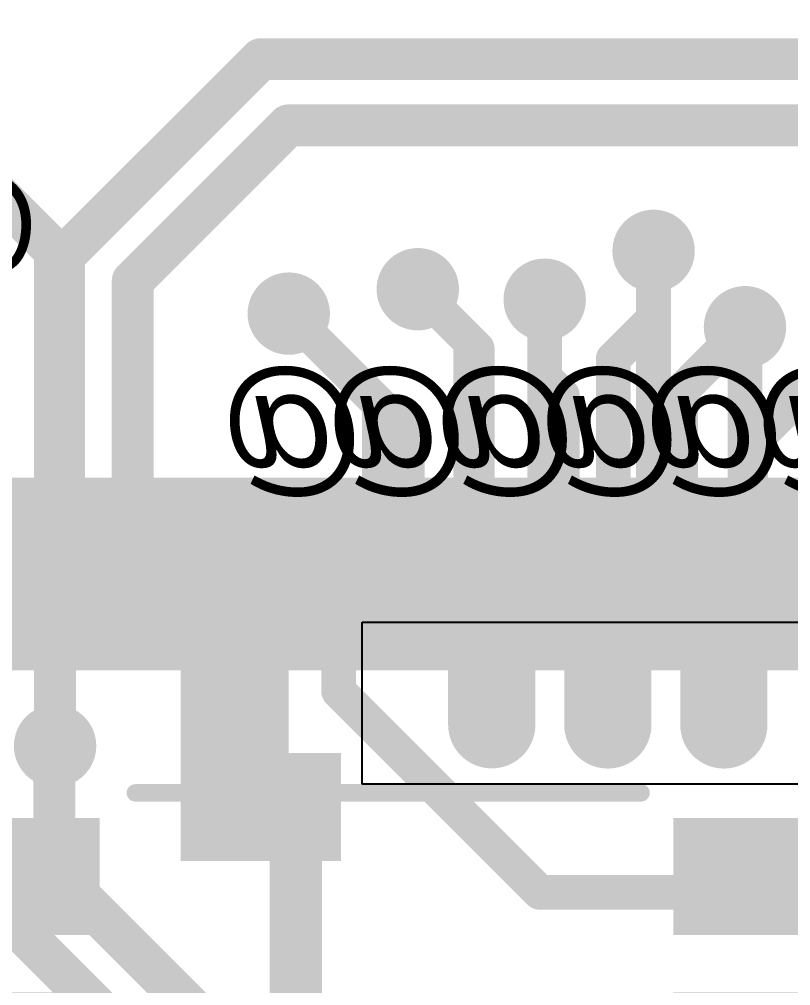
# Model space of a CAD drawing. Header units: millimetres. Extents: x -1.41 to 1.31, y -0.13 to 2.68.
# Drawn here: x -0.1053 to 0.1159, y 1.3232 to 1.6004 of the extents above; entities that cross this region are included whole.
import ezdxf

# ---------------------------------------------------------------- set-up
doc = ezdxf.new("R2010")
doc.units = ezdxf.units.MM
doc.header["$MEASUREMENT"] = 0
for name, color, linetype in [('BottomLayer', 5, 'Continuous'), ('BottomOverlay', 54, 'Continuous'), ('BottomPaste', 16, 'Continuous'), ('BottomSolder', 6, 'Continuous'), ('Mechanical2', 216, 'Continuous'), ('TopLayer', 1, 'Continuous'), ('TopOverlay', 2, 'Continuous'), ('TopPaste', 8, 'Continuous'), ('TopSolder', 216, 'Continuous'), ('ViaHoleLayer', 16, 'Continuous')]:
    doc.layers.add(name, color=color, linetype=linetype)
doc.styles.add('Arial', font='arial.ttf', dxfattribs={"height": 0.2})

# ---------------------------------------------------------------- blocks, each defined once
blk = doc.blocks.new('PG_DSO_8_B_1')
at = {"layer": 'BottomLayer'}
for points in [[(-0.1377953, 0.0622047), (-0.1377953, 0.0877953), (-0.0862205, 0.0877953), (-0.0862205, 0.0622047)], [(0.0862205, 0.0622047), (0.0862205, 0.0877953), (0.1377953, 0.0877953), (0.1377953, 0.0622047)], [(-0.1377953, 0.0122047), (-0.1377953, 0.0377953), (-0.0862205, 0.0377953), (-0.0862205, 0.0122047)], [(0.0862205, 0.0122047), (0.0862205, 0.0377953), (0.1377953, 0.0377953), (0.1377953, 0.0122047)], [(-0.1377953, -0.0377953), (-0.1377953, -0.0122047), (-0.0862205, -0.0122047), (-0.0862205, -0.0377953)], [(0.0862205, -0.0377953), (0.0862205, -0.0122047), (0.1377953, -0.0122047), (0.1377953, -0.0377953)], [(-0.1377953, -0.0877953), (-0.1377953, -0.0622047), (-0.0862205, -0.0622047), (-0.0862205, -0.0877953)], [(0.0862205, -0.0877953), (0.0862205, -0.0622047), (0.1377953, -0.0622047), (0.1377953, -0.0877953)]]:
    blk.add_hatch(color=5, dxfattribs=at).paths.add_polyline_path(points)
at = {"layer": 'BottomPaste'}
for points in [[(-0.1377953, 0.0622047), (-0.1377953, 0.0877953), (-0.0862205, 0.0877953), (-0.0862205, 0.0622047)], [(0.0862205, 0.0622047), (0.0862205, 0.0877953), (0.1377953, 0.0877953), (0.1377953, 0.0622047)], [(-0.1377953, 0.0122047), (-0.1377953, 0.0377953), (-0.0862205, 0.0377953), (-0.0862205, 0.0122047)], [(0.0862205, 0.0122047), (0.0862205, 0.0377953), (0.1377953, 0.0377953), (0.1377953, 0.0122047)], [(-0.1377953, -0.0377953), (-0.1377953, -0.0122047), (-0.0862205, -0.0122047), (-0.0862205, -0.0377953)], [(0.0862205, -0.0377953), (0.0862205, -0.0122047), (0.1377953, -0.0122047), (0.1377953, -0.0377953)], [(-0.1377953, -0.0877953), (-0.1377953, -0.0622047), (-0.0862205, -0.0622047), (-0.0862205, -0.0877953)], [(0.0862205, -0.0877953), (0.0862205, -0.0622047), (0.1377953, -0.0622047), (0.1377953, -0.0877953)]]:
    blk.add_hatch(color=16, dxfattribs=at).paths.add_polyline_path(points)
at = {"layer": 'BottomSolder'}
for points in [[(-0.1417953, 0.0582047), (-0.1417953, 0.0917953), (-0.0822205, 0.0917953), (-0.0822205, 0.0582047)], [(0.0822205, 0.0582047), (0.0822205, 0.0917953), (0.1417953, 0.0917953), (0.1417953, 0.0582047)], [(-0.1417953, 0.0082047), (-0.1417953, 0.0417953), (-0.0822205, 0.0417953), (-0.0822205, 0.0082047)], [(0.0822205, 0.0082047), (0.0822205, 0.0417953), (0.1417953, 0.0417953), (0.1417953, 0.0082047)], [(-0.1417953, -0.0417953), (-0.1417953, -0.0082047), (-0.0822205, -0.0082047), (-0.0822205, -0.0417953)], [(0.0822205, -0.0417953), (0.0822205, -0.0082047), (0.1417953, -0.0082047), (0.1417953, -0.0417953)], [(-0.1417953, -0.0917953), (-0.1417953, -0.0582047), (-0.0822205, -0.0582047), (-0.0822205, -0.0917953)], [(0.0822205, -0.0917953), (0.0822205, -0.0582047), (0.1417953, -0.0582047), (0.1417953, -0.0917953)]]:
    blk.add_hatch(color=6, dxfattribs=at).paths.add_polyline_path(points)
at = {"layer": 'BottomOverlay', "const_width": 0.005}
for points in [[(0.072, 0.099), (-0.073, 0.099)], [(0.072, -0.099), (-0.073, -0.099)]]:
    blk.add_lwpolyline(points, dxfattribs=at)
at = {"layer": 'BottomOverlay'}
for points, const_width in [([(-0.07425, 0.099, 1), (-0.07175, 0.099, 1)], 0.0025), ([(0.07075, 0.099, 1), (0.07325, 0.099, 1)], 0.0025), ([(-0.1455969, -0.075, 1), (-0.1584031, -0.075, 1)], 0.01), ([(-0.1609031, -0.075, 1), (-0.1559031, -0.075, 1)], 0.005), ([(-0.1480969, -0.075, 1), (-0.1430969, -0.075, 1)], 0.005), ([(-0.07425, -0.099, 1), (-0.07175, -0.099, 1)], 0.0025), ([(0.07075, -0.099, 1), (0.07325, -0.099, 1)], 0.0025)]:
    blk.add_lwpolyline(points, format="xyb", close=True, dxfattribs=dict(at, const_width=const_width))
blk = doc.blocks.new('LQFP_100_6')
at = {"layer": 'TopLayer'}
for points in [[(-0.1043307, 0.28149605), (-0.1043307, 0.32874015), (-0.0925197, 0.32874015), (-0.0925197, 0.28149605)], [(-0.0846456, 0.28149605), (-0.0846456, 0.32874015), (-0.0728346, 0.32874015), (-0.0728346, 0.28149605)], [(-0.0649606, 0.28149605), (-0.0649606, 0.32874015), (-0.0531496, 0.32874015), (-0.0531496, 0.28149605)], [(-0.0452756, 0.28149605), (-0.0452756, 0.32874015), (-0.0334646, 0.32874015), (-0.0334646, 0.28149605)], [(-0.0255905, 0.28149605), (-0.0255905, 0.32874015), (-0.0137795, 0.32874015), (-0.0137795, 0.28149605)], [(-0.0059055, 0.28149605), (-0.0059055, 0.32874015), (0.0059055, 0.32874015), (0.0059055, 0.28149605)], [(0.0137796, 0.28149605), (0.0137796, 0.32874015), (0.0255906, 0.32874015), (0.0255906, 0.28149605)], [(0.0334646, 0.28149605), (0.0334646, 0.32874015), (0.0452756, 0.32874015), (0.0452756, 0.28149605)], [(0.0531496, 0.28149605), (0.0531496, 0.32874015), (0.0649606, 0.32874015), (0.0649606, 0.28149605)], [(0.0728347, 0.28149605), (0.0728347, 0.32874015), (0.0846457, 0.32874015), (0.0846457, 0.28149605)], [(0.0925197, 0.28149605), (0.0925197, 0.32874015), (0.1043307, 0.32874015), (0.1043307, 0.28149605)]]:
    blk.add_hatch(color=1, dxfattribs=at).paths.add_polyline_path(points)
at = {"layer": 'TopPaste'}
for points in [[(-0.1043307, 0.28149605), (-0.1043307, 0.32874015), (-0.0925197, 0.32874015), (-0.0925197, 0.28149605)], [(-0.0846456, 0.28149605), (-0.0846456, 0.32874015), (-0.0728346, 0.32874015), (-0.0728346, 0.28149605)], [(-0.0649606, 0.28149605), (-0.0649606, 0.32874015), (-0.0531496, 0.32874015), (-0.0531496, 0.28149605)], [(-0.0452756, 0.28149605), (-0.0452756, 0.32874015), (-0.0334646, 0.32874015), (-0.0334646, 0.28149605)], [(-0.0255905, 0.28149605), (-0.0255905, 0.32874015), (-0.0137795, 0.32874015), (-0.0137795, 0.28149605)], [(-0.0059055, 0.28149605), (-0.0059055, 0.32874015), (0.0059055, 0.32874015), (0.0059055, 0.28149605)], [(0.0137796, 0.28149605), (0.0137796, 0.32874015), (0.0255906, 0.32874015), (0.0255906, 0.28149605)], [(0.0334646, 0.28149605), (0.0334646, 0.32874015), (0.0452756, 0.32874015), (0.0452756, 0.28149605)], [(0.0531496, 0.28149605), (0.0531496, 0.32874015), (0.0649606, 0.32874015), (0.0649606, 0.28149605)], [(0.0728347, 0.28149605), (0.0728347, 0.32874015), (0.0846457, 0.32874015), (0.0846457, 0.28149605)], [(0.0925197, 0.28149605), (0.0925197, 0.32874015), (0.1043307, 0.32874015), (0.1043307, 0.28149605)]]:
    blk.add_hatch(color=8, dxfattribs=at).paths.add_polyline_path(points)
at = {"layer": 'TopSolder'}
for points in [[(-0.1280157, 0.27749605), (-0.1280157, 0.33274015), (-0.1082047, 0.33274015), (-0.1082047, 0.27749605)], [(-0.1083307, 0.27749605), (-0.1083307, 0.33274015), (-0.0885197, 0.33274015), (-0.0885197, 0.27749605)], [(-0.0886456, 0.27749605), (-0.0886456, 0.33274015), (-0.0688346, 0.33274015), (-0.0688346, 0.27749605)], [(-0.0689606, 0.27749605), (-0.0689606, 0.33274015), (-0.0491496, 0.33274015), (-0.0491496, 0.27749605)], [(-0.0492756, 0.27749605), (-0.0492756, 0.33274015), (-0.0294646, 0.33274015), (-0.0294646, 0.27749605)], [(-0.0295905, 0.27749605), (-0.0295905, 0.33274015), (-0.0097795, 0.33274015), (-0.0097795, 0.27749605)], [(-0.0099055, 0.27749605), (-0.0099055, 0.33274015), (0.0099055, 0.33274015), (0.0099055, 0.27749605)], [(0.0097796, 0.27749605), (0.0097796, 0.33274015), (0.0295906, 0.33274015), (0.0295906, 0.27749605)], [(0.0294646, 0.27749605), (0.0294646, 0.33274015), (0.0492756, 0.33274015), (0.0492756, 0.27749605)], [(0.0491496, 0.27749605), (0.0491496, 0.33274015), (0.0689606, 0.33274015), (0.0689606, 0.27749605)], [(0.0688347, 0.27749605), (0.0688347, 0.33274015), (0.0886457, 0.33274015), (0.0886457, 0.27749605)], [(0.0885197, 0.27749605), (0.0885197, 0.33274015), (0.1083307, 0.33274015), (0.1083307, 0.27749605)], [(0.1082048, 0.27749605), (0.1082048, 0.33274015), (0.1280158, 0.33274015), (0.1280158, 0.27749605)]]:
    blk.add_hatch(color=216, dxfattribs=at).paths.add_polyline_path(points)
blk = doc.blocks.new('R___0201_B_31')
at = {"layer": 'BottomLayer'}
for points in [[(-0.01614165, 0.00728345), (-0.00551175, 0.00728345), (-0.00551175, -0.00728345), (-0.01614165, -0.00728345)], [(0.00551185, 0.00728345), (0.01614175, 0.00728345), (0.01614175, -0.00728345), (0.00551185, -0.00728345)]]:
    blk.add_hatch(color=5, dxfattribs=at).paths.add_polyline_path(points)
at = {"layer": 'BottomPaste'}
for points in [[(-0.01614165, 0.00728345), (-0.00551175, 0.00728345), (-0.00551175, -0.00728345), (-0.01614165, -0.00728345)], [(0.00551185, 0.00728345), (0.01614175, 0.00728345), (0.01614175, -0.00728345), (0.00551185, -0.00728345)]]:
    blk.add_hatch(color=16, dxfattribs=at).paths.add_polyline_path(points)
at = {"layer": 'BottomSolder'}
for points in [[(-0.02014165, 0.01128345), (-0.00151175, 0.01128345), (-0.00151175, -0.01128345), (-0.02014165, -0.01128345)], [(0.00151185, 0.01128345), (0.02014175, 0.01128345), (0.02014175, -0.01128345), (0.00151185, -0.01128345)]]:
    blk.add_hatch(color=6, dxfattribs=at).paths.add_polyline_path(points)
at = {"layer": 'BottomOverlay', "const_width": 0.005}
for points in [[(0.019, 0.01), (-0.019, 0.01)], [(-0.019, -0.01), (-0.019, 0.01)], [(0.019, -0.01), (0.019, 0.01)], [(0.019, -0.01), (-0.019, -0.01)]]:
    blk.add_lwpolyline(points, dxfattribs=at)
at = {"layer": 'BottomOverlay', "const_width": 0.0025}
for points in [[(-0.02025, 0.01, 1), (-0.01775, 0.01, 1)], [(-0.02025, 0.01, 1), (-0.01775, 0.01, 1)], [(0.01775, 0.01, 1), (0.02025, 0.01, 1)], [(0.01775, 0.01, 1), (0.02025, 0.01, 1)], [(-0.02025, -0.01, 1), (-0.01775, -0.01, 1)], [(-0.02025, -0.01, 1), (-0.01775, -0.01, 1)], [(0.01775, -0.01, 1), (0.02025, -0.01, 1)], [(0.01775, -0.01, 1), (0.02025, -0.01, 1)]]:
    blk.add_lwpolyline(points, format="xyb", close=True, dxfattribs=at)
blk = doc.blocks.new('R___0201_B_33')
at = {"layer": 'BottomLayer'}
for points in [[(-0.01614165, 0.00728345), (-0.00551175, 0.00728345), (-0.00551175, -0.00728345), (-0.01614165, -0.00728345)], [(0.00551185, 0.00728345), (0.01614175, 0.00728345), (0.01614175, -0.00728345), (0.00551185, -0.00728345)]]:
    blk.add_hatch(color=5, dxfattribs=at).paths.add_polyline_path(points)
at = {"layer": 'BottomPaste'}
for points in [[(-0.01614165, 0.00728345), (-0.00551175, 0.00728345), (-0.00551175, -0.00728345), (-0.01614165, -0.00728345)], [(0.00551185, 0.00728345), (0.01614175, 0.00728345), (0.01614175, -0.00728345), (0.00551185, -0.00728345)]]:
    blk.add_hatch(color=16, dxfattribs=at).paths.add_polyline_path(points)
at = {"layer": 'BottomSolder'}
for points in [[(-0.02014165, 0.01128345), (-0.00151175, 0.01128345), (-0.00151175, -0.01128345), (-0.02014165, -0.01128345)], [(0.00151185, 0.01128345), (0.02014175, 0.01128345), (0.02014175, -0.01128345), (0.00151185, -0.01128345)]]:
    blk.add_hatch(color=6, dxfattribs=at).paths.add_polyline_path(points)
at = {"layer": 'BottomOverlay', "const_width": 0.005}
for points in [[(0.019, 0.01), (-0.019, 0.01)], [(-0.019, -0.01), (-0.019, 0.01)], [(0.019, -0.01), (0.019, 0.01)], [(0.019, -0.01), (-0.019, -0.01)]]:
    blk.add_lwpolyline(points, dxfattribs=at)
at = {"layer": 'BottomOverlay', "const_width": 0.0025}
for points in [[(-0.02025, 0.01, 1), (-0.01775, 0.01, 1)], [(-0.02025, 0.01, 1), (-0.01775, 0.01, 1)], [(0.01775, 0.01, 1), (0.02025, 0.01, 1)], [(0.01775, 0.01, 1), (0.02025, 0.01, 1)], [(-0.02025, -0.01, 1), (-0.01775, -0.01, 1)], [(-0.02025, -0.01, 1), (-0.01775, -0.01, 1)], [(0.01775, -0.01, 1), (0.02025, -0.01, 1)], [(0.01775, -0.01, 1), (0.02025, -0.01, 1)]]:
    blk.add_lwpolyline(points, format="xyb", close=True, dxfattribs=at)
blk = doc.blocks.new('R___0201_B_35')
at = {"layer": 'BottomLayer'}
for points in [[(-0.01614165, 0.00728345), (-0.00551175, 0.00728345), (-0.00551175, -0.00728345), (-0.01614165, -0.00728345)], [(0.00551185, 0.00728345), (0.01614175, 0.00728345), (0.01614175, -0.00728345), (0.00551185, -0.00728345)]]:
    blk.add_hatch(color=5, dxfattribs=at).paths.add_polyline_path(points)
at = {"layer": 'BottomPaste'}
for points in [[(-0.01614165, 0.00728345), (-0.00551175, 0.00728345), (-0.00551175, -0.00728345), (-0.01614165, -0.00728345)], [(0.00551185, 0.00728345), (0.01614175, 0.00728345), (0.01614175, -0.00728345), (0.00551185, -0.00728345)]]:
    blk.add_hatch(color=16, dxfattribs=at).paths.add_polyline_path(points)
at = {"layer": 'BottomSolder'}
for points in [[(-0.02014165, 0.01128345), (-0.00151175, 0.01128345), (-0.00151175, -0.01128345), (-0.02014165, -0.01128345)], [(0.00151185, 0.01128345), (0.02014175, 0.01128345), (0.02014175, -0.01128345), (0.00151185, -0.01128345)]]:
    blk.add_hatch(color=6, dxfattribs=at).paths.add_polyline_path(points)
at = {"layer": 'BottomOverlay', "const_width": 0.005}
for points in [[(0.019, 0.01), (-0.019, 0.01)], [(-0.019, -0.01), (-0.019, 0.01)], [(0.019, -0.01), (0.019, 0.01)], [(0.019, -0.01), (-0.019, -0.01)]]:
    blk.add_lwpolyline(points, dxfattribs=at)
at = {"layer": 'BottomOverlay', "const_width": 0.0025}
for points in [[(-0.02025, 0.01, 1), (-0.01775, 0.01, 1)], [(-0.02025, 0.01, 1), (-0.01775, 0.01, 1)], [(0.01775, 0.01, 1), (0.02025, 0.01, 1)], [(0.01775, 0.01, 1), (0.02025, 0.01, 1)], [(-0.02025, -0.01, 1), (-0.01775, -0.01, 1)], [(-0.02025, -0.01, 1), (-0.01775, -0.01, 1)], [(0.01775, -0.01, 1), (0.02025, -0.01, 1)], [(0.01775, -0.01, 1), (0.02025, -0.01, 1)]]:
    blk.add_lwpolyline(points, format="xyb", close=True, dxfattribs=at)
blk = doc.blocks.new('R___0201_B_37')
at = {"layer": 'BottomLayer'}
for points in [[(-0.01614165, 0.00728345), (-0.00551175, 0.00728345), (-0.00551175, -0.00728345), (-0.01614165, -0.00728345)], [(0.00551185, 0.00728345), (0.01614175, 0.00728345), (0.01614175, -0.00728345), (0.00551185, -0.00728345)]]:
    blk.add_hatch(color=5, dxfattribs=at).paths.add_polyline_path(points)
at = {"layer": 'BottomPaste'}
for points in [[(-0.01614165, 0.00728345), (-0.00551175, 0.00728345), (-0.00551175, -0.00728345), (-0.01614165, -0.00728345)], [(0.00551185, 0.00728345), (0.01614175, 0.00728345), (0.01614175, -0.00728345), (0.00551185, -0.00728345)]]:
    blk.add_hatch(color=16, dxfattribs=at).paths.add_polyline_path(points)
at = {"layer": 'BottomSolder'}
for points in [[(-0.02014165, 0.01128345), (-0.00151175, 0.01128345), (-0.00151175, -0.01128345), (-0.02014165, -0.01128345)], [(0.00151185, 0.01128345), (0.02014175, 0.01128345), (0.02014175, -0.01128345), (0.00151185, -0.01128345)]]:
    blk.add_hatch(color=6, dxfattribs=at).paths.add_polyline_path(points)
at = {"layer": 'BottomOverlay', "const_width": 0.005}
for points in [[(0.019, 0.01), (-0.019, 0.01)], [(-0.019, -0.01), (-0.019, 0.01)], [(0.019, -0.01), (0.019, 0.01)], [(0.019, -0.01), (-0.019, -0.01)]]:
    blk.add_lwpolyline(points, dxfattribs=at)
at = {"layer": 'BottomOverlay', "const_width": 0.0025}
for points in [[(-0.02025, 0.01, 1), (-0.01775, 0.01, 1)], [(-0.02025, 0.01, 1), (-0.01775, 0.01, 1)], [(0.01775, 0.01, 1), (0.02025, 0.01, 1)], [(0.01775, 0.01, 1), (0.02025, 0.01, 1)], [(-0.02025, -0.01, 1), (-0.01775, -0.01, 1)], [(-0.02025, -0.01, 1), (-0.01775, -0.01, 1)], [(0.01775, -0.01, 1), (0.02025, -0.01, 1)], [(0.01775, -0.01, 1), (0.02025, -0.01, 1)]]:
    blk.add_lwpolyline(points, format="xyb", close=True, dxfattribs=at)
blk = doc.blocks.new('R___0201_B_39')
at = {"layer": 'BottomLayer'}
for points in [[(-0.01614165, 0.00728345), (-0.00551175, 0.00728345), (-0.00551175, -0.00728345), (-0.01614165, -0.00728345)], [(0.00551185, 0.00728345), (0.01614175, 0.00728345), (0.01614175, -0.00728345), (0.00551185, -0.00728345)]]:
    blk.add_hatch(color=5, dxfattribs=at).paths.add_polyline_path(points)
at = {"layer": 'BottomPaste'}
for points in [[(-0.01614165, 0.00728345), (-0.00551175, 0.00728345), (-0.00551175, -0.00728345), (-0.01614165, -0.00728345)], [(0.00551185, 0.00728345), (0.01614175, 0.00728345), (0.01614175, -0.00728345), (0.00551185, -0.00728345)]]:
    blk.add_hatch(color=16, dxfattribs=at).paths.add_polyline_path(points)
at = {"layer": 'BottomSolder'}
for points in [[(-0.02014165, 0.01128345), (-0.00151175, 0.01128345), (-0.00151175, -0.01128345), (-0.02014165, -0.01128345)], [(0.00151185, 0.01128345), (0.02014175, 0.01128345), (0.02014175, -0.01128345), (0.00151185, -0.01128345)]]:
    blk.add_hatch(color=6, dxfattribs=at).paths.add_polyline_path(points)
at = {"layer": 'BottomOverlay', "const_width": 0.005}
for points in [[(0.019, 0.01), (-0.019, 0.01)], [(-0.019, -0.01), (-0.019, 0.01)], [(0.019, -0.01), (0.019, 0.01)], [(0.019, -0.01), (-0.019, -0.01)]]:
    blk.add_lwpolyline(points, dxfattribs=at)
at = {"layer": 'BottomOverlay', "const_width": 0.0025}
for points in [[(-0.02025, 0.01, 1), (-0.01775, 0.01, 1)], [(-0.02025, 0.01, 1), (-0.01775, 0.01, 1)], [(0.01775, 0.01, 1), (0.02025, 0.01, 1)], [(0.01775, 0.01, 1), (0.02025, 0.01, 1)], [(-0.02025, -0.01, 1), (-0.01775, -0.01, 1)], [(-0.02025, -0.01, 1), (-0.01775, -0.01, 1)], [(0.01775, -0.01, 1), (0.02025, -0.01, 1)], [(0.01775, -0.01, 1), (0.02025, -0.01, 1)]]:
    blk.add_lwpolyline(points, format="xyb", close=True, dxfattribs=at)

msp = doc.modelspace()

# ---------------------------------------------------------------- hatches: boundary and pattern name
at = {"layer": 'BottomLayer'}
h = msp.add_hatch(color=5, dxfattribs=at)
edge = h.paths.add_edge_path()
edge.add_arc((0.0766, 1.534), 0.011811, 0, 360)
h = msp.add_hatch(color=5, dxfattribs=at)
edge = h.paths.add_edge_path()
edge.add_arc((0.009, 1.523), 0.011811, 0, 360)
h = msp.add_hatch(color=5, dxfattribs=at)
edge = h.paths.add_edge_path()
edge.add_arc((0.0453701, 1.52), 0.011811, 0, 360)
h = msp.add_hatch(color=5, dxfattribs=at)
edge = h.paths.add_edge_path()
edge.add_arc((-0.028, 1.516), 0.011811, 0, 360)
h = msp.add_hatch(color=5, dxfattribs=at)
edge = h.paths.add_edge_path()
edge.add_arc((0.1028, 1.5121007), 0.011811, 0, 360)
msp.add_hatch(color=5, dxfattribs=at).paths.add_polyline_path([(-0.014, 1.417), (0.171, 1.417), (0.171, 1.440276), (-0.014, 1.440276)])
h = msp.add_hatch(color=5, dxfattribs=at)
edge = h.paths.add_edge_path()
edge.add_arc((0.0302298, 1.398), 0.011811, 0, 360)
h = msp.add_hatch(color=5, dxfattribs=at)
edge = h.paths.add_edge_path()
edge.add_arc((0.0634865, 1.398), 0.011811, 0, 360)
h = msp.add_hatch(color=5, dxfattribs=at)
edge = h.paths.add_edge_path()
edge.add_arc((0.0967432, 1.398), 0.011811, 0, 360)
h = msp.add_hatch(color=5, dxfattribs=at)
edge = h.paths.add_edge_path()
edge.add_arc((-0.095, 1.392), 0.011811, 0, 360)
h = msp.add_hatch(color=5, dxfattribs=at)
edge = h.paths.add_edge_path()
edge.add_arc((-0.026, 1.374), 0.011811, 0, 360)
at = {"layer": 'TopLayer'}
h = msp.add_hatch(color=1, dxfattribs=at)
edge = h.paths.add_edge_path()
edge.add_arc((0.0766, 1.534), 0.011811, 0, 360)
h = msp.add_hatch(color=1, dxfattribs=at)
edge = h.paths.add_edge_path()
edge.add_arc((0.009, 1.523), 0.011811, 0, 360)
h = msp.add_hatch(color=1, dxfattribs=at)
edge = h.paths.add_edge_path()
edge.add_arc((0.0453701, 1.52), 0.011811, 0, 360)
h = msp.add_hatch(color=1, dxfattribs=at)
edge = h.paths.add_edge_path()
edge.add_arc((-0.028, 1.516), 0.011811, 0, 360)
h = msp.add_hatch(color=1, dxfattribs=at)
edge = h.paths.add_edge_path()
edge.add_arc((0.1028, 1.5121007), 0.011811, 0, 360)
for points in [[(-0.059, 1.373), (-0.028, 1.373), (-0.028, 1.465), (-0.059, 1.465)], [(-0.059, 1.359), (-0.013, 1.359), (-0.013, 1.39), (-0.059, 1.39)]]:
    msp.add_hatch(color=1, dxfattribs=at).paths.add_polyline_path(points)
h = msp.add_hatch(color=1, dxfattribs=at)
edge = h.paths.add_edge_path()
edge.add_arc((0.0302298, 1.398), 0.011811, 0, 360)
h = msp.add_hatch(color=1, dxfattribs=at)
edge = h.paths.add_edge_path()
edge.add_arc((0.0634865, 1.398), 0.011811, 0, 360)
h = msp.add_hatch(color=1, dxfattribs=at)
edge = h.paths.add_edge_path()
edge.add_arc((0.0967432, 1.398), 0.011811, 0, 360)
h = msp.add_hatch(color=1, dxfattribs=at)
edge = h.paths.add_edge_path()
edge.add_arc((-0.095, 1.392), 0.011811, 0, 360)
h = msp.add_hatch(color=1, dxfattribs=at)
edge = h.paths.add_edge_path()
edge.add_arc((-0.026, 1.374), 0.011811, 0, 360)
at = {"layer": 'ViaHoleLayer'}
h = msp.add_hatch(color=16, dxfattribs=at)
edge = h.paths.add_edge_path()
edge.add_arc((0.0766, 1.534), 0.0059055, 0, 360)
h = msp.add_hatch(color=16, dxfattribs=at)
edge = h.paths.add_edge_path()
edge.add_arc((0.009, 1.523), 0.0059055, 0, 360)
h = msp.add_hatch(color=16, dxfattribs=at)
edge = h.paths.add_edge_path()
edge.add_arc((0.0453701, 1.52), 0.0059055, 0, 360)
h = msp.add_hatch(color=16, dxfattribs=at)
edge = h.paths.add_edge_path()
edge.add_arc((-0.028, 1.516), 0.0059055, 0, 360)
h = msp.add_hatch(color=16, dxfattribs=at)
edge = h.paths.add_edge_path()
edge.add_arc((0.1028, 1.5121007), 0.0059055, 0, 360)
h = msp.add_hatch(color=16, dxfattribs=at)
edge = h.paths.add_edge_path()
edge.add_arc((0.0302298, 1.398), 0.0059055, 0, 360)
h = msp.add_hatch(color=16, dxfattribs=at)
edge = h.paths.add_edge_path()
edge.add_arc((0.0634865, 1.398), 0.0059055, 0, 360)
h = msp.add_hatch(color=16, dxfattribs=at)
edge = h.paths.add_edge_path()
edge.add_arc((0.0967432, 1.398), 0.0059055, 0, 360)
h = msp.add_hatch(color=16, dxfattribs=at)
edge = h.paths.add_edge_path()
edge.add_arc((-0.095, 1.392), 0.0059055, 0, 360)
h = msp.add_hatch(color=16, dxfattribs=at)
edge = h.paths.add_edge_path()
edge.add_arc((-0.026, 1.374), 0.0059055, 0, 360)

# ---------------------------------------------------------------- linework, layer by layer
at = {"layer": 'BottomLayer'}
for p, q in [((-0.007, 1.4274865), (0.145, 1.4274865)), ((-0.007, 1.381), (-0.007, 1.4274865)), ((0.145, 1.381), (-0.007, 1.381))]:
    msp.add_line(p, q, dxfattribs=at)
for points, const_width in [([(-0.1771594, 1.616), (-0.095, 1.5338406)], 0.012), ([(-0.095, 1.392), (-0.095, 1.5338406)], 0.012), ([(0.0766, 1.4531027), (0.0766, 1.534)], 0.01), ([(0.009, 1.523), (0.0242, 1.5078)], 0.01), ([(0.0453701, 1.4976299), (0.0453701, 1.52)], 0.01), ([(-0.028, 1.516), (-0.002, 1.49)], 0.01), ([(0.1028, 1.5121007), (0.106, 1.5153007)], 0.008), ([(0.1028, 1.4531027), (0.1028, 1.5121007)], 0.01), ([(0.0242, 1.4531027), (0.0242, 1.5078)], 0.01), ([(0.0453701, 1.4976299), (0.0504, 1.4926)], 0.01), ([(0.0504, 1.4531027), (0.0504, 1.4926)], 0.01), ([(-0.002, 1.4531027), (-0.002, 1.49)], 0.01), ([(0.0634865, 1.4274865), (0.064, 1.428)], 0.025), ([(0.0634865, 1.398), (0.0634865, 1.4274865)], 0.025), ([(0.0967432, 1.398), (0.0967432, 1.4252568)], 0.025), ([(0.0302, 1.3980596), (0.0302, 1.423)], 0.025), ([(0.0292, 1.3980596), (0.0292298, 1.3980298)], 0.02), ([(-0.026, 1.3140001), (-0.026, 1.374)], 0.015)]:
    msp.add_lwpolyline(points, dxfattribs=dict(at, const_width=const_width))
for points, const_width in [([(-0.098, 1.5338406, 1), (-0.092, 1.5338406, 1)], 0.006), ([(-0.098, 1.5338406, 1), (-0.092, 1.5338406, 1)], 0.006), ([(0.0741, 1.534, 1), (0.0791, 1.534, 1)], 0.005), ([(0.0065, 1.523, 1), (0.0115, 1.523, 1)], 0.005), ([(0.0428701, 1.52, 1), (0.0478701, 1.52, 1)], 0.005), ([(-0.0305, 1.516, 1), (-0.0255, 1.516, 1)], 0.005), ([(0.104, 1.5153007, 1), (0.108, 1.5153007, 1)], 0.004), ([(0.1003, 1.5121007, 1), (0.1053, 1.5121007, 1)], 0.005), ([(0.1008, 1.5121007, 1), (0.1048, 1.5121007, 1)], 0.004), ([(0.0217, 1.5078, 1), (0.0267, 1.5078, 1)], 0.005), ([(0.0217, 1.5078, 1), (0.0267, 1.5078, 1)], 0.005), ([(0.0428701, 1.4976299, 1), (0.0478701, 1.4976299, 1)], 0.005), ([(0.0428701, 1.4976299, 1), (0.0478701, 1.4976299, 1)], 0.005), ([(0.0479, 1.4926, 1), (0.0529, 1.4926, 1)], 0.005), ([(0.0479, 1.4926, 1), (0.0529, 1.4926, 1)], 0.005), ([(-0.0045, 1.49, 1), (0.0005, 1.49, 1)], 0.005), ([(-0.0045, 1.49, 1), (0.0005, 1.49, 1)], 0.005), ([(-0.0045, 1.4531027, 1), (0.0005, 1.4531027, 1)], 0.005), ([(0.0217, 1.4531027, 1), (0.0267, 1.4531027, 1)], 0.005), ([(0.0479, 1.4531027, 1), (0.0529, 1.4531027, 1)], 0.005), ([(0.0741, 1.4531027, 1), (0.0791, 1.4531027, 1)], 0.005), ([(0.1003, 1.4531027, 1), (0.1053, 1.4531027, 1)], 0.005), ([(0.0572365, 1.4274865, 1), (0.0697365, 1.4274865, 1)], 0.0125), ([(0.0572365, 1.4274865, 1), (0.0697365, 1.4274865, 1)], 0.0125), ([(0.05775, 1.428, 1), (0.07025, 1.428, 1)], 0.0125), ([(0.0904932, 1.4252568, 1), (0.1029932, 1.4252568, 1)], 0.0125), ([(0.02395, 1.423, 1), (0.03645, 1.423, 1)], 0.0125), ([(0.02395, 1.3980596, 1), (0.03645, 1.3980596, 1)], 0.0125), ([(0.0242, 1.3980596, 1), (0.0342, 1.3980596, 1)], 0.01), ([(0.0572365, 1.398, 1), (0.0697365, 1.398, 1)], 0.0125), ([(0.0904932, 1.398, 1), (0.1029932, 1.398, 1)], 0.0125), ([(0.0242298, 1.3980298, 1), (0.0342298, 1.3980298, 1)], 0.01), ([(-0.098, 1.392, 1), (-0.092, 1.392, 1)], 0.006), ([(-0.02975, 1.374, 1), (-0.02225, 1.374, 1)], 0.0075)]:
    msp.add_lwpolyline(points, format="xyb", close=True, dxfattribs=dict(at, const_width=const_width))
at = {"layer": 'Mechanical2', "const_width": 0.015}
msp.add_lwpolyline([(1.304531, 0.7779402, -5.376896980783756), (1.3038379, 1.7829146)], format="xyb", dxfattribs=at)
at = {"layer": 'TopLayer'}
for points, const_width in [([(-0.0924252, 1.5325748), (-0.036, 1.589)], 0.012), ([(-0.036, 1.589), (0.4345, 1.589)], 0.012), ([(-0.0727401, 1.5253899), (-0.02813, 1.57)], 0.012), ([(-0.02813, 1.57), (0.443, 1.57)], 0.012), ([(-0.0924252, 1.441276), (-0.0924252, 1.5325748)], 0.012), ([(0.0766, 1.5146), (0.0766, 1.534)], 0.01), ([(-0.0727401, 1.441276), (-0.0727401, 1.5253899)], 0.012), ([(0.009, 1.523), (0.026, 1.506)], 0.01), ([(0.0453701, 1.441276), (0.0453701, 1.52)], 0.01), ([(-0.028, 1.516), (0.006, 1.482)], 0.01), ([(0.0650551, 1.5030551), (0.0766, 1.5146)], 0.01), ([(0.0843701, 1.4936708), (0.1028, 1.5121007)], 0.01), ([(0.026, 1.4415909), (0.026, 1.506)], 0.01), ([(0.0650551, 1.441276), (0.0650551, 1.5030551)], 0.01), ([(0.1044252, 1.4784252), (0.128811, 1.502811)], 0.01), ([(0.0843701, 1.4416461), (0.0843701, 1.4936708)], 0.01), ([(0.006, 1.441654), (0.006, 1.482)], 0.01), ([(0.1044252, 1.441276), (0.1044252, 1.4784252)], 0.01), ([(0.006, 1.441276), (0.006189, 1.441465)], 0.012), ([(-0.013685, 1.407685), (-0.013685, 1.441276)], 0.01), ([(0.006, 1.441654), (0.006189, 1.441465)], 0.01), ([(0.0256851, 1.441276), (0.026, 1.4415909)], 0.008), ([(0.0843701, 1.4416461), (0.0847402, 1.441276)], 0.008), ([(-0.013685, 1.407685), (0.044, 1.35)], 0.01), ([(-0.0951888, 1.3918112), (-0.095, 1.392)], 0.012), ([(-0.0951888, 1.3561888), (-0.0951888, 1.3918112)], 0.012), ([(-0.126, 1.36013), (0.1831653, 1.0509647)], 0.012), ([(-0.0951888, 1.3561888), (0.2028503, 1.0581497)], 0.012), ([(0.044, 1.35), (0.177, 1.35)], 0.01)]:
    msp.add_lwpolyline(points, dxfattribs=dict(at, const_width=const_width))
for points, const_width in [([(-0.039, 1.589, 1), (-0.033, 1.589, 1)], 0.006), ([(-0.039, 1.589, 1), (-0.033, 1.589, 1)], 0.006), ([(-0.03113, 1.57, 1), (-0.02513, 1.57, 1)], 0.006), ([(-0.03113, 1.57, 1), (-0.02513, 1.57, 1)], 0.006), ([(-0.0954252, 1.5325748, 1), (-0.0894252, 1.5325748, 1)], 0.006), ([(-0.0954252, 1.5325748, 1), (-0.0894252, 1.5325748, 1)], 0.006), ([(0.0741, 1.534, 1), (0.0791, 1.534, 1)], 0.005), ([(-0.0757401, 1.5253899, 1), (-0.0697401, 1.5253899, 1)], 0.006), ([(-0.0757401, 1.5253899, 1), (-0.0697401, 1.5253899, 1)], 0.006), ([(0.0065, 1.523, 1), (0.0115, 1.523, 1)], 0.005), ([(0.0428701, 1.52, 1), (0.0478701, 1.52, 1)], 0.005), ([(-0.0305, 1.516, 1), (-0.0255, 1.516, 1)], 0.005), ([(0.0741, 1.5146, 1), (0.0791, 1.5146, 1)], 0.005), ([(0.0741, 1.5146, 1), (0.0791, 1.5146, 1)], 0.005), ([(0.1003, 1.5121007, 1), (0.1053, 1.5121007, 1)], 0.005), ([(0.0235, 1.506, 1), (0.0285, 1.506, 1)], 0.005), ([(0.0235, 1.506, 1), (0.0285, 1.506, 1)], 0.005), ([(0.0625551, 1.5030551, 1), (0.0675551, 1.5030551, 1)], 0.005), ([(0.0625551, 1.5030551, 1), (0.0675551, 1.5030551, 1)], 0.005), ([(0.0818701, 1.4936708, 1), (0.0868701, 1.4936708, 1)], 0.005), ([(0.0818701, 1.4936708, 1), (0.0868701, 1.4936708, 1)], 0.005), ([(0.0035, 1.482, 1), (0.0085, 1.482, 1)], 0.005), ([(0.0035, 1.482, 1), (0.0085, 1.482, 1)], 0.005), ([(0.1019252, 1.4784252, 1), (0.1069252, 1.4784252, 1)], 0.005), ([(0.1019252, 1.4784252, 1), (0.1069252, 1.4784252, 1)], 0.005), ([(-0.0954252, 1.441276, 1), (-0.0894252, 1.441276, 1)], 0.006), ([(-0.0757401, 1.441276, 1), (-0.0697401, 1.441276, 1)], 0.006), ([(0.003, 1.441276, 1), (0.009, 1.441276, 1)], 0.006), ([(0.003189, 1.441465, 1), (0.009189, 1.441465, 1)], 0.006), ([(-0.016185, 1.441276, 1), (-0.011185, 1.441276, 1)], 0.005), ([(0.0035, 1.441654, 1), (0.0085, 1.441654, 1)], 0.005), ([(0.0035, 1.441654, 1), (0.0085, 1.441654, 1)], 0.005), ([(0.003689, 1.441465, 1), (0.008689, 1.441465, 1)], 0.005), ([(0.0235, 1.4415909, 1), (0.0285, 1.4415909, 1)], 0.005), ([(0.0236851, 1.441276, 1), (0.0276851, 1.441276, 1)], 0.004), ([(0.024, 1.4415909, 1), (0.028, 1.4415909, 1)], 0.004), ([(0.0428701, 1.441276, 1), (0.0478701, 1.441276, 1)], 0.005), ([(0.0625551, 1.441276, 1), (0.0675551, 1.441276, 1)], 0.005), ([(0.0818701, 1.4416461, 1), (0.0868701, 1.4416461, 1)], 0.005), ([(0.0823701, 1.4416461, 1), (0.0863701, 1.4416461, 1)], 0.004), ([(0.0827402, 1.441276, 1), (0.0867402, 1.441276, 1)], 0.004), ([(0.1019252, 1.441276, 1), (0.1069252, 1.441276, 1)], 0.005), ([(-0.016185, 1.407685, 1), (-0.011185, 1.407685, 1)], 0.005), ([(-0.016185, 1.407685, 1), (-0.011185, 1.407685, 1)], 0.005), ([(-0.0981888, 1.3918112, 1), (-0.0921888, 1.3918112, 1)], 0.006), ([(-0.0981888, 1.3918112, 1), (-0.0921888, 1.3918112, 1)], 0.006), ([(-0.098, 1.392, 1), (-0.092, 1.392, 1)], 0.006), ([(-0.0981888, 1.3561888, 1), (-0.0921888, 1.3561888, 1)], 0.006), ([(-0.0981888, 1.3561888, 1), (-0.0921888, 1.3561888, 1)], 0.006), ([(0.0415, 1.35, 1), (0.0465, 1.35, 1)], 0.005), ([(0.0415, 1.35, 1), (0.0465, 1.35, 1)], 0.005)]:
    msp.add_lwpolyline(points, format="xyb", close=True, dxfattribs=dict(at, const_width=const_width))

# ---------------------------------------------------------------- block references
msp.add_blockref('LQFP_100_6', (0.006, 1.1361579))
for name, p, rotation in [('R___0201_B_31', (-0.002, 1.442276), 270), ('R___0201_B_33', (0.0242, 1.442276), 270), ('R___0201_B_35', (0.0504, 1.442276), 270), ('R___0201_B_37', (0.0766, 1.442276), 270), ('R___0201_B_39', (0.1028, 1.442276), 270), ('PG_DSO_8_B_1', (7.9e-06, 1.27953), 180)]:
    msp.add_blockref(name, p, dxfattribs=dict(rotation=rotation))

# ---------------------------------------------------------------- texts
at = {"layer": 'BottomOverlay', "style": 'Arial', "text_generation_flag": 2}
for p in [(-0.0059614, 1.4694256), (0.0240386, 1.4694256), (0.0550386, 1.4694256), (0.0850386, 1.4694256), (0.1150386, 1.4694256), (0.1470386, 1.4694256)]:
    msp.add_text('@', height=0.03, rotation=360, dxfattribs=at).set_placement(p)
at = {"layer": 'TopOverlay', "style": 'Arial'}
msp.add_text('@', height=0.03, rotation=360, dxfattribs=at).set_placement((-0.1408156, 1.525562))

doc.saveas('drawing.dxf')
